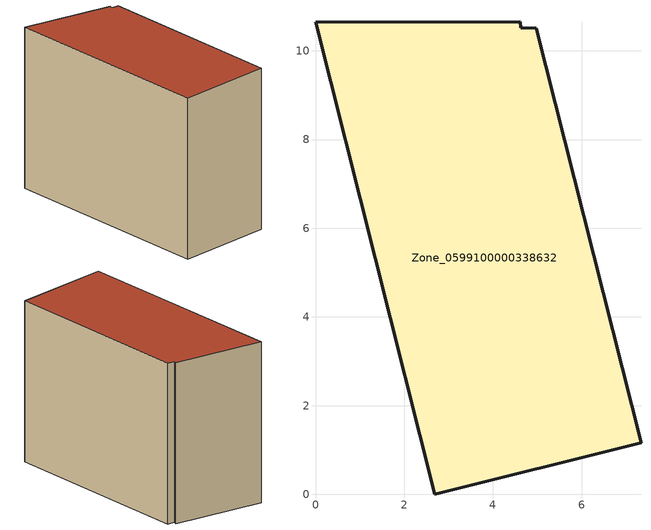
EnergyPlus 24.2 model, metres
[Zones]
Zone_0599100000338632
 floor ground (C_G): 4.98,10.52 7.34,1.17 2.69,0 0,10.65 4.62,10.66 4.63,10.52 z0
 wall outside (C_F): 2.69,0 7.34,1.17 4.98,10.52 4.63,10.52 4.62,10.66 0,10.65 2.69,0 z0:8.34
 roof outside (C_R): 7.34,1.17 4.98,10.52 4.63,10.52 4.62,10.66 0,10.65 2.69,0 z8.34
[BUILDING]
Pand.0599100000338632: North Axis=0; Terrain=City; Loads Convergence Tolerance Value=0.04; Temperature Convergence Tolerance Value=0.4; Solar Distribution=FullExterior; Maximum Number of Warmup Days=25; Minimum Number of Warmup Days=1
[Site:Location]
Rotterdam.The.Hague.AP_ZH_NLD Design_Conditions: Latitude=51.96; Longitude=4.45; Time Zone=1; Elevation=-4.5
[SITE:GROUNDTEMPERATURE:BUILDINGSURFACE]
18, 18, 18, 18, 18, 18, 18, 18, 18, 18, 18, 18
[MATERIAL] Thermal Absorptance=0.9; Solar Absorptance=0.7; Visible Absorptance=0.7
Name | Roughness | Thickness | Conductivity | Density | Specific Heat
G.TI.1992-2005 | MediumSmooth | 0.15 | 0.06 | 540 | 1210
F.TI.1992-2005 | Rough | 0.3 | 0.12 | 1920 | 840
R.TI.1992-2005 | MediumRough | 0.2 | 0.08 | 1500 | 1000
[CONSTRUCTION]
C_G: G.TI.1992-2005
C_F: F.TI.1992-2005
C_R: R.TI.1992-2005
[ZONE]
Zone_0599100000338632: Type=1; Multiplier=1; Ceiling Height=Autocalculate; Volume=Autocalculate; Floor Area=autocalculate; Part of Total Floor Area=Yes
[ZONEINFILTRATION:DESIGNFLOWRATE]
Infil_Zone_0599100000338632: Zone or ZoneList or Space or SpaceList=Zone_0599100000338632; Schedule=AlwaysOn; Design Flow Rate Calculation Method=Flow/Area; Flow Rate per Floor Area=0.0015; Constant Term Coefficient=1; Temperature Term Coefficient=0; Velocity Term Coefficient=0; Velocity Squared Term Coefficient=0
[HVACTEMPLATE:ZONE:IDEALLOADSAIRSYSTEM]
Zone_0599100000338632: Maximum Heating Supply Air Temperature=50; Minimum Cooling Supply Air Temperature=13; Maximum Heating Supply Air Humidity Ratio=0.0156; Minimum Cooling Supply Air Humidity Ratio=0.0077; Heating Limit=NoLimit; Cooling Limit=NoLimit; Dehumidification Control Type=ConstantSensibleHeatRatio; Cooling Sensible Heat Ratio=0.7; Dehumidification Setpoint=60; Humidification Control Type=None; Humidification Setpoint=30; Outdoor Air Method=None; Outdoor Air Flow Rate per Person=0.00944; Outdoor Air Flow Rate per Zone Floor Area=0; Outdoor Air Flow Rate per Zone=0; Demand Controlled Ventilation Type=None; Outdoor Air Economizer Type=NoEconomizer; Heat Recovery Type=None; Sensible Heat Recovery Effectiveness=0.7; Latent Heat Recovery Effectiveness=0.65
[ZONECONTROL:THERMOSTAT]
ThermostatControl_Zone_0599100000338632: Zone or ZoneList=Zone_0599100000338632; Control Type Schedule=DualSetpointControlType; Control 1=Thermostat_Zone_0599100000338632; Temperature Difference Between Cutout And Setpoint=0
[THERMOSTATSETPOINT:DUALSETPOINT]
Thermostat_Zone_0599100000338632: Heating Setpoint Temperature Schedule=HeatingSetpoint_Zone_0599100000338632; Cooling Setpoint Temperature Schedule=CoolingSetpoint_Zone_0599100000338632
[SCHEDULE:COMPACT]
HeatingSetpoint_Zone_0599100000338632: Through: 12/31, For: AllDays, Until: 24:00, 21
CoolingSetpoint_Zone_0599100000338632: Through: 12/31, For: AllDays, Until: 24:00, 24
DualSetpointControlType: Through: 12/31, For: AllDays, Until: 24:00, 4
AlwaysOn: Through: 12/31, For: AllDays, Until: 24:00, 1
